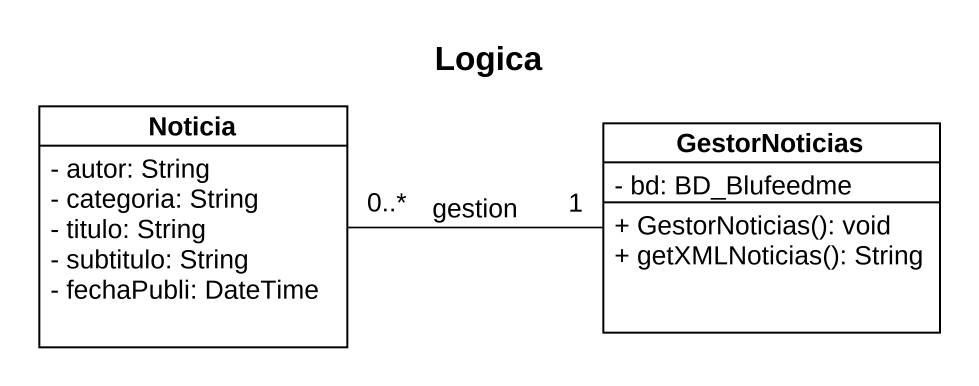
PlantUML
@startuml
title Logica
hide circle
hide empty members
skinparam classAttributeIconSize 0
class Noticia {
  - autor: String
  - categoria: String
  - titulo: String
  - subtitulo: String
  - fechaPubli: DateTime
}
class GestorNoticias {
  - bd: BD_Blufeedme
  + GestorNoticias(): void
  + getXMLNoticias(): String
}
Noticia "0..*" -right- "1" GestorNoticias : gestion
@enduml
